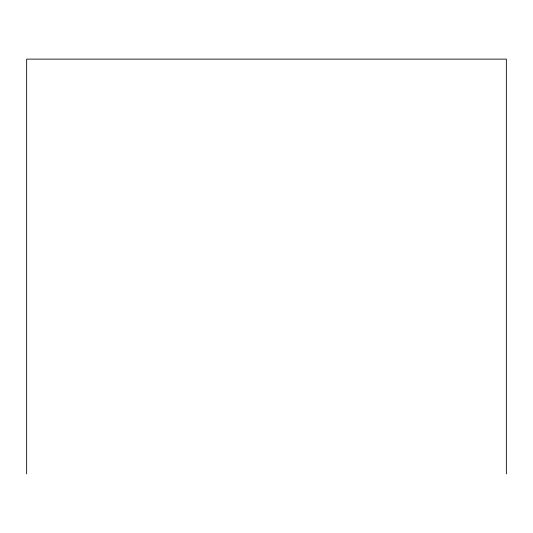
<?xml version="1.0" encoding="UTF-8"?>
<svg xmlns="http://www.w3.org/2000/svg" width="533" height="533" viewBox="0 0 533 533"><rect width="100%" height="100%" fill="white"/><g stroke="black" fill="none" stroke-linecap="round" stroke-linejoin="round"><path stroke-width="0.8" d="M506.35 473.877L506.35 59.123L26.65 59.123L26.65 473.877"/></g></svg>
